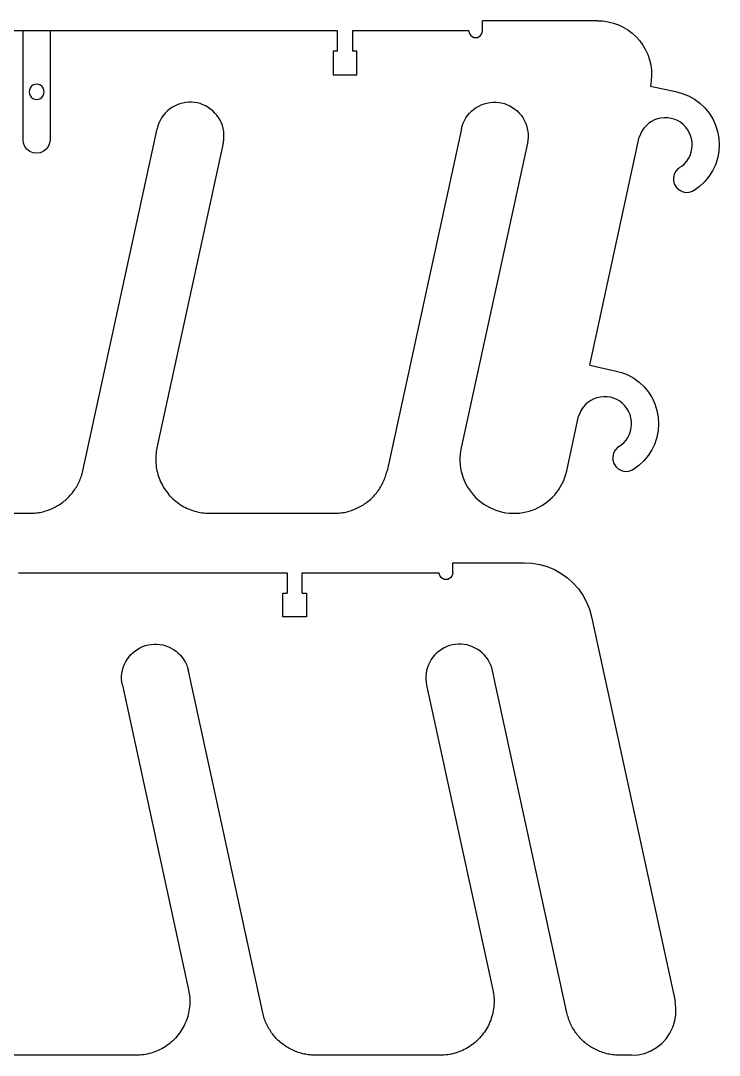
# Model space of a CAD drawing. Extents: x -20.1 to 20.1, y -9.6 to 9.6.
# Drawn here: x 7.15 to 20.08, y -9.55 to 9.6 of the extents above; entities that cross this region are included whole.
import ezdxf

# ---------------------------------------------------------------- set-up
doc = ezdxf.new("R2010")
doc.units = 0
doc.header["$MEASUREMENT"] = 0
doc.layers.get('0').update_dxf_attribs({"linetype": 'CONTINUOUS'})

msp = doc.modelspace()

# ---------------------------------------------------------------- linework, layer by layer
for p, q in [((17.828, 9.604), (15.697, 9.604)), ((15.697, 9.416), (15.697, 9.604)), ((17.828, 9.604), (17.927, 9.599)), ((17.927, 9.599), (18.025, 9.584)), ((18.025, 9.584), (18.121, 9.56)), ((7.197, 9.416), (2.224, 9.416)), ((7.197, 7.401), (7.197, 9.416)), ((7.697, 9.416), (7.197, 9.416)), ((7.697, 9.416), (7.697, 7.401)), ((13.015, 9.416), (7.697, 9.416)), ((13.015, 9.041), (13.015, 9.416)), ((15.447, 9.416), (13.296, 9.416)), ((13.296, 9.416), (13.296, 9.041)), ((15.447, 9.416), (15.451, 9.384)), ((15.451, 9.384), (15.464, 9.354)), ((15.68, 9.354), (15.693, 9.384)), ((15.693, 9.384), (15.697, 9.416)), ((18.121, 9.56), (18.214, 9.526)), ((18.214, 9.526), (18.304, 9.483)), ((18.304, 9.483), (18.388, 9.432)), ((18.388, 9.432), (18.468, 9.372)), ((15.464, 9.354), (15.484, 9.328)), ((15.484, 9.328), (15.51, 9.308)), ((15.51, 9.308), (15.54, 9.295)), ((15.54, 9.295), (15.572, 9.291)), ((15.572, 9.291), (15.605, 9.295)), ((15.605, 9.295), (15.635, 9.308)), ((15.635, 9.308), (15.661, 9.328)), ((15.661, 9.328), (15.68, 9.354)), ((18.468, 9.372), (18.541, 9.305)), ((18.541, 9.305), (18.607, 9.231)), ((18.607, 9.231), (18.665, 9.151)), ((12.937, 9.041), (12.937, 8.604)), ((13.015, 9.041), (12.937, 9.041)), ((13.374, 9.041), (13.296, 9.041)), ((13.374, 8.604), (13.374, 9.041)), ((18.665, 9.151), (18.715, 9.065)), ((18.715, 9.065), (18.756, 8.975)), ((18.756, 8.975), (18.789, 8.882)), ((18.789, 8.882), (18.811, 8.785)), ((18.811, 8.785), (18.824, 8.687)), ((18.824, 8.687), (18.828, 8.588)), ((7.45, 8.427), (7.413, 8.422)), ((7.486, 8.422), (7.45, 8.427)), ((12.937, 8.604), (13.374, 8.604)), ((18.821, 8.489), (18.805, 8.391)), ((18.828, 8.588), (18.821, 8.489)), ((7.314, 8.322), (7.309, 8.286)), ((7.309, 8.286), (7.314, 8.25)), ((7.328, 8.356), (7.314, 8.322)), ((7.314, 8.25), (7.328, 8.216)), ((7.35, 8.385), (7.328, 8.356)), ((7.379, 8.408), (7.35, 8.385)), ((7.413, 8.422), (7.379, 8.408)), ((7.52, 8.408), (7.486, 8.422)), ((7.549, 8.385), (7.52, 8.408)), ((7.571, 8.356), (7.549, 8.385)), ((7.585, 8.322), (7.571, 8.356)), ((7.571, 8.216), (7.585, 8.25)), ((7.59, 8.286), (7.585, 8.322)), ((7.585, 8.25), (7.59, 8.286)), ((18.805, 8.391), (19.271, 8.29)), ((19.271, 8.29), (19.393, 8.258)), ((19.393, 8.258), (19.51, 8.211)), ((7.328, 8.216), (7.35, 8.187)), ((7.35, 8.187), (7.379, 8.164)), ((7.379, 8.164), (7.413, 8.15)), ((7.413, 8.15), (7.45, 8.145)), ((7.45, 8.145), (7.486, 8.15)), ((7.486, 8.15), (7.52, 8.164)), ((7.52, 8.164), (7.549, 8.187)), ((7.549, 8.187), (7.571, 8.216)), ((10.049, 8.047), (9.999, 8.024)), ((10.1, 8.066), (10.049, 8.047)), ((10.153, 8.08), (10.1, 8.066)), ((10.206, 8.09), (10.153, 8.08)), ((10.26, 8.095), (10.206, 8.09)), ((10.315, 8.095), (10.26, 8.095)), ((10.369, 8.091), (10.315, 8.095)), ((10.423, 8.082), (10.369, 8.091)), ((10.476, 8.068), (10.423, 8.082)), ((10.527, 8.049), (10.476, 8.068)), ((10.577, 8.026), (10.527, 8.049)), ((15.628, 8.024), (15.677, 8.047)), ((15.677, 8.047), (15.728, 8.066)), ((15.728, 8.066), (15.781, 8.08)), ((15.781, 8.08), (15.835, 8.09)), ((15.835, 8.09), (15.889, 8.095)), ((15.889, 8.095), (15.943, 8.095)), ((15.943, 8.095), (15.998, 8.091)), ((15.998, 8.091), (16.052, 8.082)), ((16.052, 8.082), (16.104, 8.068)), ((16.104, 8.068), (16.156, 8.049)), ((16.156, 8.049), (16.205, 8.026)), ((19.51, 8.211), (19.619, 8.15)), ((19.619, 8.15), (19.721, 8.076)), ((19.721, 8.076), (19.812, 7.99)), ((9.828, 7.891), (9.793, 7.849)), ((9.866, 7.93), (9.828, 7.891)), ((9.908, 7.965), (9.866, 7.93)), ((9.952, 7.997), (9.908, 7.965)), ((9.999, 8.024), (9.952, 7.997)), ((10.624, 7.999), (10.577, 8.026)), ((10.669, 7.968), (10.624, 7.999)), ((10.711, 7.933), (10.669, 7.968)), ((10.749, 7.895), (10.711, 7.933)), ((10.785, 7.853), (10.749, 7.895)), ((10.816, 7.809), (10.785, 7.853)), ((15.421, 7.849), (15.456, 7.891)), ((15.456, 7.891), (15.495, 7.93)), ((15.495, 7.93), (15.536, 7.965)), ((15.536, 7.965), (15.581, 7.997)), ((15.581, 7.997), (15.628, 8.024)), ((16.205, 8.026), (16.252, 7.999)), ((16.252, 7.999), (16.297, 7.968)), ((16.297, 7.968), (16.339, 7.933)), ((16.339, 7.933), (16.378, 7.895)), ((16.378, 7.895), (16.413, 7.853)), ((16.413, 7.853), (16.444, 7.809)), ((19.812, 7.99), (19.892, 7.893)), ((19.892, 7.893), (19.958, 7.786)), ((9.712, 7.708), (9.693, 7.656)), ((9.735, 7.757), (9.712, 7.708)), ((9.762, 7.804), (9.735, 7.757)), ((9.793, 7.849), (9.762, 7.804)), ((10.843, 7.762), (10.816, 7.809)), ((10.867, 7.712), (10.843, 7.762)), ((10.886, 7.661), (10.867, 7.712)), ((10.9, 7.609), (10.886, 7.661)), ((15.322, 7.656), (15.34, 7.708)), ((15.34, 7.708), (15.363, 7.757)), ((15.363, 7.757), (15.39, 7.804)), ((15.39, 7.804), (15.421, 7.849)), ((16.444, 7.809), (16.472, 7.762)), ((16.472, 7.762), (16.495, 7.712)), ((16.495, 7.712), (16.514, 7.661)), ((16.514, 7.661), (16.528, 7.609)), ((18.725, 7.66), (18.684, 7.613)), ((18.772, 7.702), (18.725, 7.66)), ((18.824, 7.737), (18.772, 7.702)), ((18.88, 7.766), (18.824, 7.737)), ((18.939, 7.788), (18.88, 7.766)), ((19, 7.801), (18.939, 7.788)), ((19.063, 7.808), (19, 7.801)), ((19.125, 7.806), (19.063, 7.808)), ((19.187, 7.796), (19.125, 7.806)), ((19.248, 7.779), (19.187, 7.796)), ((19.305, 7.754), (19.248, 7.779)), ((19.36, 7.723), (19.305, 7.754)), ((19.409, 7.684), (19.36, 7.723)), ((19.454, 7.64), (19.409, 7.684)), ((19.958, 7.786), (20.012, 7.673)), ((20.012, 7.673), (20.05, 7.553)), ((8.304, 1.274), (9.68, 7.604)), ((9.693, 7.656), (9.68, 7.604)), ((10.91, 7.555), (10.9, 7.609)), ((10.915, 7.501), (10.91, 7.555)), ((10.915, 7.446), (10.915, 7.501)), ((15.308, 7.604), (13.932, 1.274)), ((15.308, 7.604), (15.322, 7.656)), ((16.528, 7.609), (16.538, 7.555)), ((16.538, 7.555), (16.543, 7.501)), ((16.543, 7.501), (16.543, 7.446)), ((18.621, 7.505), (18.6, 7.446)), ((18.649, 7.561), (18.621, 7.505)), ((18.684, 7.613), (18.649, 7.561)), ((19.493, 7.591), (19.454, 7.64)), ((19.525, 7.537), (19.493, 7.591)), ((19.55, 7.479), (19.525, 7.537)), ((19.568, 7.419), (19.55, 7.479)), ((20.05, 7.553), (20.073, 7.43)), ((7.206, 7.336), (7.197, 7.401)), ((7.231, 7.276), (7.206, 7.336)), ((7.689, 7.336), (7.664, 7.276)), ((7.697, 7.401), (7.689, 7.336)), ((10.901, 7.338), (9.675, 1.699)), ((10.901, 7.338), (10.91, 7.392)), ((10.91, 7.392), (10.915, 7.446)), ((16.529, 7.338), (15.304, 1.699)), ((16.539, 7.392), (16.529, 7.338)), ((16.543, 7.446), (16.539, 7.392)), ((17.683, 3.228), (18.6, 7.446)), ((19.578, 7.357), (19.568, 7.419)), ((19.574, 7.232), (19.58, 7.294)), ((19.58, 7.294), (19.578, 7.357)), ((20.08, 7.304), (20.072, 7.179)), ((20.073, 7.43), (20.08, 7.304)), ((7.27, 7.224), (7.231, 7.276)), ((7.322, 7.184), (7.27, 7.224)), ((7.382, 7.159), (7.322, 7.184)), ((7.447, 7.151), (7.382, 7.159)), ((7.512, 7.159), (7.447, 7.151)), ((7.572, 7.184), (7.512, 7.159)), ((7.624, 7.224), (7.572, 7.184)), ((7.664, 7.276), (7.624, 7.224)), ((19.512, 7.055), (19.54, 7.111)), ((19.54, 7.111), (19.561, 7.17)), ((19.561, 7.17), (19.574, 7.232)), ((20.072, 7.179), (20.048, 7.056)), ((19.346, 6.885), (19.388, 6.914)), ((19.388, 6.914), (19.435, 6.956)), ((19.435, 6.956), (19.477, 7.003)), ((19.477, 7.003), (19.512, 7.055)), ((20.009, 6.936), (19.955, 6.823)), ((20.048, 7.056), (20.009, 6.936)), ((19.246, 6.761), (19.231, 6.697)), ((19.277, 6.818), (19.246, 6.761)), ((19.321, 6.866), (19.277, 6.818)), ((19.348, 6.883), (19.321, 6.866)), ((19.346, 6.885), (19.348, 6.883)), ((19.887, 6.717), (19.807, 6.621)), ((19.955, 6.823), (19.887, 6.717)), ((19.231, 6.697), (19.234, 6.632)), ((19.234, 6.632), (19.253, 6.57)), ((19.253, 6.57), (19.287, 6.515)), ((19.287, 6.515), (19.335, 6.471)), ((19.715, 6.535), (19.613, 6.462)), ((19.807, 6.621), (19.715, 6.535)), ((19.335, 6.471), (19.392, 6.44)), ((19.392, 6.44), (19.456, 6.425)), ((19.456, 6.425), (19.521, 6.428)), ((19.521, 6.428), (19.583, 6.447)), ((19.583, 6.447), (19.611, 6.464)), ((19.611, 6.464), (19.613, 6.462)), ((17.683, 3.228), (18.149, 3.126)), ((18.149, 3.126), (18.271, 3.095)), ((18.271, 3.095), (18.387, 3.048)), ((18.387, 3.048), (18.497, 2.987)), ((18.497, 2.987), (18.598, 2.913)), ((18.598, 2.913), (18.69, 2.827)), ((18.69, 2.827), (18.769, 2.73)), ((18.769, 2.73), (18.836, 2.623)), ((17.603, 2.497), (17.562, 2.45)), ((17.65, 2.539), (17.603, 2.497)), ((17.702, 2.574), (17.65, 2.539)), ((17.757, 2.603), (17.702, 2.574)), ((17.816, 2.625), (17.757, 2.603)), ((17.878, 2.638), (17.816, 2.625)), ((17.94, 2.645), (17.878, 2.638)), ((18.003, 2.643), (17.94, 2.645)), ((18.065, 2.633), (18.003, 2.643)), ((18.125, 2.616), (18.065, 2.633)), ((18.183, 2.591), (18.125, 2.616)), ((18.237, 2.56), (18.183, 2.591)), ((18.287, 2.521), (18.237, 2.56)), ((18.332, 2.477), (18.287, 2.521)), ((18.836, 2.623), (18.889, 2.51)), ((18.889, 2.51), (18.927, 2.39)), ((17.498, 2.342), (17.477, 2.282)), ((17.527, 2.398), (17.498, 2.342)), ((17.562, 2.45), (17.527, 2.398)), ((18.37, 2.428), (18.332, 2.477)), ((18.403, 2.374), (18.37, 2.428)), ((18.428, 2.316), (18.403, 2.374)), ((18.445, 2.256), (18.428, 2.316)), ((18.927, 2.39), (18.951, 2.266)), ((17.258, 1.274), (17.477, 2.282)), ((18.456, 2.194), (18.445, 2.256)), ((18.452, 2.069), (18.458, 2.131)), ((18.458, 2.131), (18.456, 2.194)), ((18.958, 2.141), (18.95, 2.016)), ((18.951, 2.266), (18.958, 2.141)), ((18.389, 1.892), (18.418, 1.948)), ((18.418, 1.948), (18.439, 2.007)), ((18.439, 2.007), (18.452, 2.069)), ((18.95, 2.016), (18.926, 1.893)), ((18.224, 1.722), (18.266, 1.751)), ((18.266, 1.751), (18.313, 1.793)), ((18.313, 1.793), (18.354, 1.84)), ((18.354, 1.84), (18.389, 1.892)), ((18.886, 1.773), (18.832, 1.66)), ((18.926, 1.893), (18.886, 1.773)), ((9.655, 1.557), (9.653, 1.522)), ((9.658, 1.593), (9.655, 1.557)), ((9.662, 1.628), (9.658, 1.593)), ((9.668, 1.664), (9.662, 1.628)), ((9.675, 1.699), (9.668, 1.664)), ((15.285, 1.574), (15.281, 1.512)), ((15.292, 1.637), (15.285, 1.574)), ((15.304, 1.699), (15.292, 1.637)), ((18.124, 1.598), (18.109, 1.534)), ((18.109, 1.534), (18.111, 1.469)), ((18.154, 1.655), (18.124, 1.598)), ((18.199, 1.703), (18.154, 1.655)), ((18.226, 1.72), (18.199, 1.703)), ((18.224, 1.722), (18.226, 1.72)), ((18.765, 1.554), (18.684, 1.458)), ((18.832, 1.66), (18.765, 1.554)), ((9.653, 1.522), (9.652, 1.486)), ((9.652, 1.486), (9.653, 1.45)), ((9.653, 1.45), (9.655, 1.415)), ((9.655, 1.415), (9.658, 1.379)), ((9.658, 1.379), (9.662, 1.344)), ((9.662, 1.344), (9.668, 1.309)), ((15.281, 1.512), (15.281, 1.449)), ((15.281, 1.449), (15.286, 1.386)), ((15.286, 1.386), (15.294, 1.324)), ((18.111, 1.469), (18.13, 1.407)), ((18.13, 1.407), (18.165, 1.352)), ((18.165, 1.352), (18.212, 1.307)), ((18.592, 1.372), (18.491, 1.299)), ((18.684, 1.458), (18.592, 1.372)), ((8.266, 1.144), (8.275, 1.169)), ((8.275, 1.169), (8.283, 1.195)), ((8.283, 1.195), (8.291, 1.221)), ((8.291, 1.221), (8.297, 1.247)), ((8.297, 1.247), (8.304, 1.274)), ((9.668, 1.309), (9.675, 1.274)), ((9.675, 1.274), (9.683, 1.239)), ((9.683, 1.239), (9.693, 1.204)), ((9.693, 1.204), (9.703, 1.17)), ((9.703, 1.17), (9.715, 1.137)), ((13.894, 1.144), (13.903, 1.169)), ((13.903, 1.169), (13.911, 1.195)), ((13.911, 1.195), (13.919, 1.221)), ((13.919, 1.221), (13.926, 1.247)), ((13.926, 1.247), (13.932, 1.274)), ((15.294, 1.324), (15.306, 1.262)), ((15.306, 1.262), (15.322, 1.202)), ((15.322, 1.202), (15.342, 1.142)), ((17.201, 1.094), (17.224, 1.153)), ((17.224, 1.153), (17.243, 1.213)), ((17.243, 1.213), (17.258, 1.274)), ((18.212, 1.307), (18.27, 1.277)), ((18.27, 1.277), (18.333, 1.262)), ((18.333, 1.262), (18.398, 1.265)), ((18.398, 1.265), (18.461, 1.284)), ((18.461, 1.284), (18.489, 1.301)), ((18.489, 1.301), (18.491, 1.299)), ((8.17, 0.949), (8.184, 0.972)), ((8.184, 0.972), (8.198, 0.996)), ((8.198, 0.996), (8.211, 1.02)), ((8.211, 1.02), (8.223, 1.044)), ((8.223, 1.044), (8.235, 1.068)), ((8.235, 1.068), (8.246, 1.093)), ((8.246, 1.093), (8.256, 1.118)), ((8.256, 1.118), (8.266, 1.144)), ((9.715, 1.137), (9.728, 1.103)), ((9.728, 1.103), (9.743, 1.071)), ((9.743, 1.071), (9.758, 1.038)), ((9.758, 1.038), (9.775, 1.007)), ((9.775, 1.007), (9.792, 0.976)), ((9.792, 0.976), (9.811, 0.945)), ((13.798, 0.949), (13.813, 0.972)), ((13.813, 0.972), (13.826, 0.996)), ((13.826, 0.996), (13.839, 1.02)), ((13.839, 1.02), (13.852, 1.044)), ((13.852, 1.044), (13.863, 1.068)), ((13.863, 1.068), (13.874, 1.093)), ((13.874, 1.093), (13.885, 1.118)), ((13.885, 1.118), (13.894, 1.144)), ((15.342, 1.142), (15.365, 1.084)), ((15.365, 1.084), (15.392, 1.027)), ((15.392, 1.027), (15.423, 0.972)), ((15.423, 0.972), (15.457, 0.919)), ((17.111, 0.929), (17.144, 0.982)), ((17.144, 0.982), (17.174, 1.037)), ((17.174, 1.037), (17.201, 1.094)), ((8.015, 0.761), (8.035, 0.78)), ((8.035, 0.78), (8.053, 0.8)), ((8.053, 0.8), (8.072, 0.82)), ((8.072, 0.82), (8.09, 0.84)), ((8.09, 0.84), (8.107, 0.861)), ((8.107, 0.861), (8.124, 0.882)), ((8.124, 0.882), (8.14, 0.904)), ((8.14, 0.904), (8.155, 0.927)), ((8.155, 0.927), (8.17, 0.949)), ((9.811, 0.945), (9.831, 0.916)), ((9.831, 0.916), (9.852, 0.887)), ((9.852, 0.887), (9.874, 0.859)), ((9.874, 0.859), (9.897, 0.831)), ((9.897, 0.831), (9.92, 0.805)), ((9.92, 0.805), (9.945, 0.779)), ((9.945, 0.779), (9.971, 0.754)), ((13.644, 0.761), (13.663, 0.78)), ((13.663, 0.78), (13.682, 0.8)), ((13.682, 0.8), (13.7, 0.82)), ((13.7, 0.82), (13.718, 0.84)), ((13.718, 0.84), (13.735, 0.861)), ((13.735, 0.861), (13.752, 0.882)), ((13.752, 0.882), (13.768, 0.904)), ((13.768, 0.904), (13.784, 0.927)), ((13.784, 0.927), (13.798, 0.949)), ((15.457, 0.919), (15.494, 0.869)), ((15.494, 0.869), (15.534, 0.82)), ((15.534, 0.82), (15.578, 0.775)), ((15.578, 0.775), (15.624, 0.732)), ((16.946, 0.74), (16.992, 0.783)), ((16.992, 0.783), (17.035, 0.829)), ((17.035, 0.829), (17.074, 0.878)), ((17.074, 0.878), (17.111, 0.929)), ((7.722, 0.568), (7.747, 0.579)), ((7.747, 0.579), (7.771, 0.591)), ((7.771, 0.591), (7.796, 0.603)), ((7.796, 0.603), (7.819, 0.616)), ((7.819, 0.616), (7.843, 0.63)), ((7.843, 0.63), (7.866, 0.644)), ((7.866, 0.644), (7.888, 0.659)), ((7.888, 0.659), (7.911, 0.675)), ((7.911, 0.675), (7.933, 0.691)), ((7.933, 0.691), (7.954, 0.708)), ((7.954, 0.708), (7.975, 0.725)), ((7.975, 0.725), (7.995, 0.743)), ((7.995, 0.743), (8.015, 0.761)), ((9.971, 0.754), (9.997, 0.73)), ((9.997, 0.73), (10.025, 0.708)), ((10.025, 0.708), (10.053, 0.686)), ((10.053, 0.686), (10.082, 0.665)), ((10.082, 0.665), (10.112, 0.645)), ((10.112, 0.645), (10.142, 0.626)), ((10.142, 0.626), (10.173, 0.608)), ((10.173, 0.608), (10.205, 0.592)), ((10.205, 0.592), (10.237, 0.577)), ((10.237, 0.577), (10.27, 0.562)), ((13.351, 0.568), (13.375, 0.579)), ((13.375, 0.579), (13.4, 0.591)), ((13.4, 0.591), (13.424, 0.603)), ((13.424, 0.603), (13.448, 0.616)), ((13.448, 0.616), (13.471, 0.63)), ((13.471, 0.63), (13.494, 0.644)), ((13.494, 0.644), (13.517, 0.659)), ((13.517, 0.659), (13.539, 0.675)), ((13.539, 0.675), (13.561, 0.691)), ((13.561, 0.691), (13.582, 0.708)), ((13.582, 0.708), (13.603, 0.725)), ((13.603, 0.725), (13.624, 0.743)), ((13.624, 0.743), (13.644, 0.761)), ((15.624, 0.732), (15.672, 0.692)), ((15.672, 0.692), (15.723, 0.656)), ((15.723, 0.656), (15.777, 0.622)), ((15.777, 0.622), (15.832, 0.593)), ((15.832, 0.593), (15.889, 0.566)), ((16.683, 0.571), (16.74, 0.598)), ((16.74, 0.598), (16.795, 0.628)), ((16.795, 0.628), (16.848, 0.662)), ((16.848, 0.662), (16.898, 0.7)), ((16.898, 0.7), (16.946, 0.74)), ((5.024, 0.486), (7.326, 0.486)), ((7.326, 0.486), (7.353, 0.487)), ((7.353, 0.487), (7.381, 0.488)), ((7.381, 0.488), (7.408, 0.489)), ((7.408, 0.489), (7.435, 0.492)), ((7.435, 0.492), (7.462, 0.495)), ((7.462, 0.495), (7.488, 0.499)), ((7.488, 0.499), (7.515, 0.504)), ((7.515, 0.504), (7.542, 0.51)), ((7.542, 0.51), (7.568, 0.516)), ((7.568, 0.516), (7.594, 0.523)), ((7.594, 0.523), (7.62, 0.53)), ((7.62, 0.53), (7.646, 0.539)), ((7.646, 0.539), (7.672, 0.548)), ((7.672, 0.548), (7.697, 0.557)), ((7.697, 0.557), (7.722, 0.568)), ((10.27, 0.562), (10.303, 0.549)), ((10.303, 0.549), (10.336, 0.537)), ((10.336, 0.537), (10.371, 0.527)), ((10.371, 0.527), (10.405, 0.517)), ((10.405, 0.517), (10.44, 0.509)), ((10.44, 0.509), (10.475, 0.502)), ((10.475, 0.502), (10.51, 0.496)), ((10.51, 0.496), (10.545, 0.492)), ((10.545, 0.492), (10.581, 0.489)), ((10.581, 0.489), (10.617, 0.487)), ((10.617, 0.487), (10.652, 0.486)), ((10.652, 0.486), (12.955, 0.486)), ((12.955, 0.486), (12.982, 0.487)), ((12.982, 0.487), (13.009, 0.488)), ((13.009, 0.488), (13.036, 0.489)), ((13.036, 0.489), (13.063, 0.492)), ((13.063, 0.492), (13.09, 0.495)), ((13.09, 0.495), (13.117, 0.499)), ((13.117, 0.499), (13.144, 0.504)), ((13.144, 0.504), (13.17, 0.51)), ((13.17, 0.51), (13.197, 0.516)), ((13.197, 0.516), (13.223, 0.523)), ((13.223, 0.523), (13.249, 0.53)), ((13.249, 0.53), (13.275, 0.539)), ((13.275, 0.539), (13.3, 0.548)), ((13.3, 0.548), (13.326, 0.557)), ((13.326, 0.557), (13.351, 0.568)), ((15.889, 0.566), (15.947, 0.543)), ((15.947, 0.543), (16.007, 0.524)), ((16.007, 0.524), (16.068, 0.509)), ((16.068, 0.509), (16.13, 0.498)), ((16.13, 0.498), (16.192, 0.49)), ((16.192, 0.49), (16.255, 0.487)), ((16.255, 0.487), (16.318, 0.487)), ((16.318, 0.487), (16.381, 0.491)), ((16.381, 0.491), (16.443, 0.499)), ((16.443, 0.499), (16.505, 0.512)), ((16.505, 0.512), (16.565, 0.528)), ((16.565, 0.528), (16.625, 0.547)), ((16.625, 0.547), (16.683, 0.571)), ((15.148, -0.428), (16.474, -0.428)), ((15.148, -0.615), (15.148, -0.428)), ((16.474, -0.428), (16.617, -0.436)), ((16.617, -0.436), (16.759, -0.46)), ((16.759, -0.46), (16.897, -0.5)), ((16.897, -0.5), (17.029, -0.555)), ((17.029, -0.555), (17.154, -0.625)), ((7.111, -0.615), (12.084, -0.615)), ((12.084, -0.615), (12.084, -0.99)), ((12.365, -0.99), (12.365, -0.615)), ((12.365, -0.615), (14.898, -0.615)), ((14.902, -0.647), (14.898, -0.615)), ((14.915, -0.677), (14.902, -0.647)), ((14.935, -0.703), (14.915, -0.677)), ((14.961, -0.723), (14.935, -0.703)), ((14.991, -0.736), (14.961, -0.723)), ((15.023, -0.74), (14.991, -0.736)), ((15.056, -0.736), (15.023, -0.74)), ((15.086, -0.723), (15.056, -0.736)), ((15.112, -0.703), (15.086, -0.723)), ((15.131, -0.677), (15.112, -0.703)), ((15.144, -0.647), (15.131, -0.677)), ((15.148, -0.615), (15.144, -0.647)), ((17.154, -0.625), (17.271, -0.709)), ((17.271, -0.709), (17.377, -0.805)), ((17.377, -0.805), (17.472, -0.912)), ((17.472, -0.912), (17.554, -1.03)), ((12.006, -0.99), (12.084, -0.99)), ((12.006, -1.428), (12.006, -0.99)), ((12.365, -0.99), (12.443, -0.99)), ((12.443, -0.99), (12.443, -1.428)), ((17.554, -1.03), (17.623, -1.156)), ((17.623, -1.156), (17.676, -1.289)), ((17.676, -1.289), (17.715, -1.428)), ((12.443, -1.428), (12.006, -1.428)), ((17.715, -1.428), (19.262, -8.545)), ((9.187, -2.136), (9.226, -2.098)), ((9.226, -2.098), (9.268, -2.063)), ((9.268, -2.063), (9.313, -2.032)), ((9.313, -2.032), (9.36, -2.005)), ((9.36, -2.005), (9.409, -1.982)), ((9.409, -1.982), (9.461, -1.963)), ((9.461, -1.963), (9.514, -1.95)), ((9.514, -1.95), (9.567, -1.94)), ((9.567, -1.94), (9.622, -1.936)), ((9.622, -1.936), (9.676, -1.936)), ((9.676, -1.936), (9.73, -1.941)), ((9.73, -1.941), (9.784, -1.951)), ((9.784, -1.951), (9.837, -1.965)), ((9.837, -1.965), (9.888, -1.984)), ((9.888, -1.984), (9.937, -2.007)), ((9.937, -2.007), (9.984, -2.035)), ((9.984, -2.035), (10.029, -2.066)), ((10.029, -2.066), (10.07, -2.101)), ((10.07, -2.101), (10.109, -2.14)), ((14.854, -2.098), (14.816, -2.136)), ((14.896, -2.063), (14.854, -2.098)), ((14.941, -2.032), (14.896, -2.063)), ((14.988, -2.005), (14.941, -2.032)), ((15.038, -1.982), (14.988, -2.005)), ((15.089, -1.963), (15.038, -1.982)), ((15.142, -1.95), (15.089, -1.963)), ((15.196, -1.94), (15.142, -1.95)), ((15.25, -1.936), (15.196, -1.94)), ((15.305, -1.936), (15.25, -1.936)), ((15.359, -1.941), (15.305, -1.936)), ((15.413, -1.951), (15.359, -1.941)), ((15.465, -1.965), (15.413, -1.951)), ((15.516, -1.984), (15.465, -1.965)), ((15.566, -2.007), (15.516, -1.984)), ((15.613, -2.035), (15.566, -2.007)), ((15.657, -2.066), (15.613, -2.035)), ((15.699, -2.101), (15.657, -2.066)), ((15.737, -2.14), (15.699, -2.101)), ((9.07, -2.319), (9.093, -2.269)), ((9.093, -2.269), (9.121, -2.222)), ((9.121, -2.222), (9.152, -2.178)), ((9.152, -2.178), (9.187, -2.136)), ((10.109, -2.14), (10.144, -2.182)), ((10.144, -2.182), (10.175, -2.227)), ((10.175, -2.227), (10.202, -2.274)), ((10.202, -2.274), (10.225, -2.324)), ((14.722, -2.269), (14.698, -2.319)), ((14.749, -2.222), (14.722, -2.269)), ((14.78, -2.178), (14.749, -2.222)), ((14.816, -2.136), (14.78, -2.178)), ((15.772, -2.182), (15.737, -2.14)), ((15.803, -2.227), (15.772, -2.182)), ((15.83, -2.274), (15.803, -2.227)), ((15.853, -2.324), (15.83, -2.274)), ((9.022, -2.53), (9.027, -2.476)), ((9.027, -2.476), (9.037, -2.423)), ((9.037, -2.423), (9.051, -2.37)), ((9.051, -2.37), (9.07, -2.319)), ((10.225, -2.324), (10.243, -2.375)), ((10.243, -2.375), (10.257, -2.428)), ((11.633, -8.757), (10.257, -2.428)), ((14.655, -2.476), (14.65, -2.53)), ((14.665, -2.423), (14.655, -2.476)), ((14.679, -2.37), (14.665, -2.423)), ((14.698, -2.319), (14.679, -2.37)), ((15.872, -2.375), (15.853, -2.324)), ((15.885, -2.428), (15.872, -2.375)), ((17.262, -8.757), (15.885, -2.428)), ((9.022, -2.585), (9.022, -2.53)), ((9.026, -2.639), (9.022, -2.585)), ((9.036, -2.693), (9.026, -2.639)), ((14.65, -2.53), (14.65, -2.585)), ((14.65, -2.585), (14.655, -2.639)), ((14.655, -2.639), (14.664, -2.693)), ((9.036, -2.693), (10.261, -8.333)), ((14.664, -2.693), (15.89, -8.333)), ((10.261, -8.333), (10.268, -8.368)), ((10.268, -8.368), (10.274, -8.403)), ((10.274, -8.403), (10.279, -8.438)), ((15.89, -8.333), (15.897, -8.368)), ((15.897, -8.368), (15.903, -8.403)), ((15.903, -8.403), (15.907, -8.438)), ((10.279, -8.438), (10.282, -8.474)), ((10.282, -8.616), (10.279, -8.652)), ((10.282, -8.474), (10.284, -8.509)), ((10.284, -8.581), (10.282, -8.616)), ((10.284, -8.509), (10.284, -8.545)), ((10.284, -8.545), (10.284, -8.581)), ((15.907, -8.438), (15.91, -8.474)), ((15.91, -8.616), (15.907, -8.652)), ((15.91, -8.474), (15.912, -8.509)), ((15.912, -8.581), (15.91, -8.616)), ((15.912, -8.509), (15.913, -8.545)), ((15.913, -8.545), (15.912, -8.581)), ((19.279, -8.667), (19.262, -8.545)), ((10.253, -8.792), (10.244, -8.827)), ((10.261, -8.758), (10.253, -8.792)), ((10.268, -8.723), (10.261, -8.758)), ((10.274, -8.687), (10.268, -8.723)), ((10.279, -8.652), (10.274, -8.687)), ((11.639, -8.784), (11.633, -8.757)), ((11.646, -8.81), (11.639, -8.784)), ((15.882, -8.792), (15.872, -8.827)), ((15.89, -8.758), (15.882, -8.792)), ((15.897, -8.723), (15.89, -8.758)), ((15.903, -8.687), (15.897, -8.723)), ((15.907, -8.652), (15.903, -8.687)), ((17.268, -8.784), (17.262, -8.757)), ((17.274, -8.81), (17.268, -8.784)), ((19.259, -8.91), (19.278, -8.789)), ((19.278, -8.789), (19.279, -8.667)), ((10.179, -8.993), (10.162, -9.024)), ((10.194, -8.96), (10.179, -8.993)), ((10.208, -8.928), (10.194, -8.96)), ((10.221, -8.895), (10.208, -8.928)), ((10.233, -8.861), (10.221, -8.895)), ((10.244, -8.827), (10.233, -8.861)), ((11.654, -8.836), (11.646, -8.81)), ((11.662, -8.862), (11.654, -8.836)), ((11.671, -8.888), (11.662, -8.862)), ((11.68, -8.913), (11.671, -8.888)), ((11.691, -8.938), (11.68, -8.913)), ((11.702, -8.963), (11.691, -8.938)), ((11.713, -8.987), (11.702, -8.963)), ((11.726, -9.012), (11.713, -8.987)), ((15.807, -8.993), (15.79, -9.024)), ((15.822, -8.96), (15.807, -8.993)), ((15.837, -8.928), (15.822, -8.96)), ((15.85, -8.895), (15.837, -8.928)), ((15.862, -8.861), (15.85, -8.895)), ((15.872, -8.827), (15.862, -8.861)), ((17.282, -8.836), (17.274, -8.81)), ((17.29, -8.862), (17.282, -8.836)), ((17.299, -8.888), (17.29, -8.862)), ((17.309, -8.913), (17.299, -8.888)), ((17.319, -8.938), (17.309, -8.913)), ((17.33, -8.963), (17.319, -8.938)), ((17.342, -8.987), (17.33, -8.963)), ((17.354, -9.012), (17.342, -8.987)), ((19.222, -9.027), (19.259, -8.91)), ((10.063, -9.172), (10.04, -9.2)), ((10.085, -9.144), (10.063, -9.172)), ((10.106, -9.115), (10.085, -9.144)), ((10.126, -9.086), (10.106, -9.115)), ((10.144, -9.055), (10.126, -9.086)), ((10.162, -9.024), (10.144, -9.055)), ((11.739, -9.035), (11.726, -9.012)), ((11.752, -9.059), (11.739, -9.035)), ((11.767, -9.082), (11.752, -9.059)), ((11.781, -9.105), (11.767, -9.082)), ((11.797, -9.127), (11.781, -9.105)), ((11.813, -9.149), (11.797, -9.127)), ((11.83, -9.17), (11.813, -9.149)), ((11.847, -9.191), (11.83, -9.17)), ((11.865, -9.212), (11.847, -9.191)), ((15.691, -9.172), (15.668, -9.2)), ((15.713, -9.144), (15.691, -9.172)), ((15.734, -9.115), (15.713, -9.144)), ((15.754, -9.086), (15.734, -9.115)), ((15.773, -9.055), (15.754, -9.086)), ((15.79, -9.024), (15.773, -9.055)), ((17.367, -9.035), (17.354, -9.012)), ((17.381, -9.059), (17.367, -9.035)), ((17.395, -9.082), (17.381, -9.059)), ((17.41, -9.105), (17.395, -9.082)), ((17.425, -9.127), (17.41, -9.105)), ((17.442, -9.149), (17.425, -9.127)), ((17.458, -9.17), (17.442, -9.149)), ((17.475, -9.191), (17.458, -9.17)), ((17.493, -9.212), (17.475, -9.191)), ((19.098, -9.238), (19.168, -9.137)), ((19.168, -9.137), (19.222, -9.027)), ((9.855, -9.366), (9.825, -9.386)), ((9.884, -9.346), (9.855, -9.366)), ((9.912, -9.324), (9.884, -9.346)), ((9.939, -9.301), (9.912, -9.324)), ((9.966, -9.277), (9.939, -9.301)), ((9.991, -9.252), (9.966, -9.277)), ((10.016, -9.226), (9.991, -9.252)), ((10.04, -9.2), (10.016, -9.226)), ((11.883, -9.232), (11.865, -9.212)), ((11.902, -9.251), (11.883, -9.232)), ((11.921, -9.27), (11.902, -9.251)), ((11.941, -9.288), (11.921, -9.27)), ((11.962, -9.306), (11.941, -9.288)), ((11.983, -9.324), (11.962, -9.306)), ((12.004, -9.34), (11.983, -9.324)), ((12.026, -9.356), (12.004, -9.34)), ((12.048, -9.372), (12.026, -9.356)), ((12.071, -9.387), (12.048, -9.372)), ((15.483, -9.366), (15.453, -9.386)), ((15.512, -9.346), (15.483, -9.366)), ((15.54, -9.324), (15.512, -9.346)), ((15.568, -9.301), (15.54, -9.324)), ((15.594, -9.277), (15.568, -9.301)), ((15.62, -9.252), (15.594, -9.277)), ((15.645, -9.226), (15.62, -9.252)), ((15.668, -9.2), (15.645, -9.226)), ((17.512, -9.232), (17.493, -9.212)), ((17.531, -9.251), (17.512, -9.232)), ((17.55, -9.27), (17.531, -9.251)), ((17.57, -9.288), (17.55, -9.27)), ((17.59, -9.306), (17.57, -9.288)), ((17.611, -9.324), (17.59, -9.306)), ((17.633, -9.34), (17.611, -9.324)), ((17.654, -9.356), (17.633, -9.34)), ((17.677, -9.372), (17.654, -9.356)), ((17.699, -9.387), (17.677, -9.372)), ((18.918, -9.403), (19.014, -9.327)), ((19.014, -9.327), (19.098, -9.238)), ((9.284, -9.545), (6.982, -9.545)), ((9.32, -9.544), (9.284, -9.545)), ((9.356, -9.542), (9.32, -9.544)), ((9.391, -9.539), (9.356, -9.542)), ((9.427, -9.535), (9.391, -9.539)), ((9.462, -9.529), (9.427, -9.535)), ((9.497, -9.522), (9.462, -9.529)), ((9.532, -9.514), (9.497, -9.522)), ((9.566, -9.504), (9.532, -9.514)), ((9.6, -9.494), (9.566, -9.504)), ((9.634, -9.482), (9.6, -9.494)), ((9.667, -9.469), (9.634, -9.482)), ((9.7, -9.455), (9.667, -9.469)), ((9.732, -9.439), (9.7, -9.455)), ((9.764, -9.423), (9.732, -9.439)), ((9.795, -9.405), (9.764, -9.423)), ((9.825, -9.386), (9.795, -9.405)), ((12.094, -9.401), (12.071, -9.387)), ((12.117, -9.415), (12.094, -9.401)), ((12.141, -9.428), (12.117, -9.415)), ((12.165, -9.44), (12.141, -9.428)), ((12.19, -9.452), (12.165, -9.44)), ((12.214, -9.463), (12.19, -9.452)), ((12.239, -9.474), (12.214, -9.463)), ((12.265, -9.483), (12.239, -9.474)), ((12.29, -9.492), (12.265, -9.483)), ((12.316, -9.501), (12.29, -9.492)), ((12.342, -9.508), (12.316, -9.501)), ((12.368, -9.515), (12.342, -9.508)), ((12.395, -9.521), (12.368, -9.515)), ((12.421, -9.527), (12.395, -9.521)), ((12.448, -9.532), (12.421, -9.527)), ((12.475, -9.536), (12.448, -9.532)), ((12.502, -9.539), (12.475, -9.536)), ((12.529, -9.542), (12.502, -9.539)), ((12.556, -9.543), (12.529, -9.542)), ((12.583, -9.545), (12.556, -9.543)), ((12.61, -9.545), (12.583, -9.545)), ((14.913, -9.545), (12.61, -9.545)), ((14.948, -9.544), (14.913, -9.545)), ((14.984, -9.542), (14.948, -9.544)), ((15.02, -9.539), (14.984, -9.542)), ((15.055, -9.535), (15.02, -9.539)), ((15.09, -9.529), (15.055, -9.535)), ((15.125, -9.522), (15.09, -9.529)), ((15.16, -9.514), (15.125, -9.522)), ((15.194, -9.504), (15.16, -9.514)), ((15.229, -9.494), (15.194, -9.504)), ((15.262, -9.482), (15.229, -9.494)), ((15.295, -9.469), (15.262, -9.482)), ((15.328, -9.455), (15.295, -9.469)), ((15.36, -9.439), (15.328, -9.455)), ((15.392, -9.423), (15.36, -9.439)), ((15.423, -9.405), (15.392, -9.423)), ((15.453, -9.386), (15.423, -9.405)), ((17.722, -9.401), (17.699, -9.387)), ((17.746, -9.415), (17.722, -9.401)), ((17.769, -9.428), (17.746, -9.415)), ((17.794, -9.44), (17.769, -9.428)), ((17.818, -9.452), (17.794, -9.44)), ((17.843, -9.463), (17.818, -9.452)), ((17.868, -9.474), (17.843, -9.463)), ((17.893, -9.483), (17.868, -9.474)), ((17.919, -9.492), (17.893, -9.483)), ((17.945, -9.501), (17.919, -9.492)), ((17.971, -9.508), (17.945, -9.501)), ((17.997, -9.515), (17.971, -9.508)), ((18.023, -9.521), (17.997, -9.515)), ((18.05, -9.527), (18.023, -9.521)), ((18.077, -9.532), (18.05, -9.527)), ((18.103, -9.536), (18.077, -9.532)), ((18.13, -9.539), (18.103, -9.536)), ((18.157, -9.542), (18.13, -9.539)), ((18.184, -9.543), (18.157, -9.542)), ((18.212, -9.545), (18.184, -9.543)), ((18.239, -9.545), (18.212, -9.545)), ((18.456, -9.545), (18.239, -9.545)), ((18.456, -9.545), (18.578, -9.536)), ((18.578, -9.536), (18.698, -9.509)), ((18.698, -9.509), (18.812, -9.464)), ((18.812, -9.464), (18.918, -9.403))]:
    msp.add_line(p, q)

doc.saveas('drawing.dxf')
